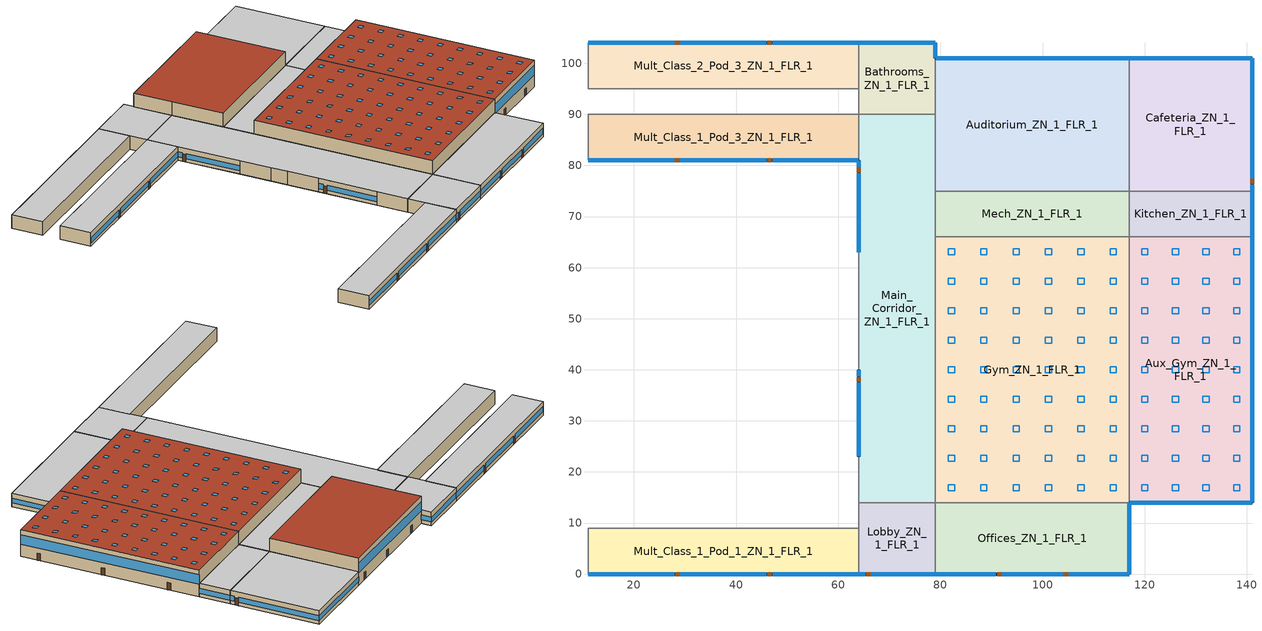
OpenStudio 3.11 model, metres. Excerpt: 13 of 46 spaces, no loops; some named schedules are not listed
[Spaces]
Kitchen_ZN_1_FLR_1
 floor ground (Foundation F 1.26W/m*K Perim 9.0m Area 216.0m2): 141,75 141,66 117,66 117,75 z0
 wall outside: 141,66 141,75 z0:4
 wall to Cafeteria_ZN_1_FLR_1: 141,75 117,75 z0:4
 wall to Aux_Gym_ZN_1_FLR_1: 117,66 141,66 z0:4
 wall to Mech_ZN_1_FLR_1: 117,75 117,66 z0:4
 window: 141,66.05 141,74.95 z1.1:2.52
 ceiling to LIBRARY_MEDIA_CENTER_ZN_1_FLR_2: 141,66 141,75 117,75 117,66 z4
Gym_ZN_1_FLR_1
 floor ground (Foundation F 1.26W/m*K Perim 0.0m Area 1976.0m2): 117,66 117,14 79,14 79,66 z0
 wall to Aux_Gym_ZN_1_FLR_1: 117,14 117,66 z4:8; 117,14 117,66 z0:4
 wall to Main_Corridor_ZN_1_FLR_1: 79,66 79,14 z0:4
 wall to Offices_ZN_1_FLR_1: 79,14 117,14 z0:4
 wall to Offices_ZN_1_FLR_2: 79,14 117,14 z4:8
 wall to Mech_ZN_1_FLR_2: 117,66 79,66 z4:8
 wall to Mech_ZN_1_FLR_1: 117,66 79,66 z0:4
 wall to Main_Corridor_ZN_1_FLR_2: 79,66 79,14 z4:8
 roof outside: 117,14 117,66 79,66 79,14 z8
 skylight: 89.11,56.72 89.11,57.94 87.89,57.94 87.89,56.72 z8; 114.44,39.39 114.44,40.61 113.22,40.61 113.22,39.39 z8; 82.78,56.72 82.78,57.94 81.56,57.94 81.56,56.72 z8; 95.44,33.61 95.44,34.83 94.22,34.83 94.22,33.61 z8; 114.44,45.17 114.44,46.39 113.22,46.39 113.22,45.17 z8; 89.11,33.61 89.11,34.83 87.89,34.83 87.89,33.61 z8; 89.11,50.95 89.11,52.17 87.89,52.17 87.89,50.95 z8; 108.11,33.61 108.11,34.83 106.89,34.83 106.89,33.61 z8; 101.78,62.5 101.78,63.72 100.56,63.72 100.56,62.5 z8; 108.11,56.72 108.11,57.94 106.89,57.94 106.89,56.72 z8; 114.44,22.06 114.44,23.28 113.22,23.28 113.22,22.06 z8; 82.78,62.5 82.78,63.72 81.56,63.72 81.56,62.5 z8; 101.78,39.39 101.78,40.61 100.56,40.61 100.56,39.39 z8; 82.78,50.95 82.78,52.17 81.56,52.17 81.56,50.95 z8; 95.44,27.83 95.44,29.05 94.22,29.05 94.22,27.83 z8; 114.44,16.28 114.44,17.5 113.22,17.5 113.22,16.28 z8; 114.44,27.83 114.44,29.05 113.22,29.05 113.22,27.83 z8; 108.11,22.06 108.11,23.28 106.89,23.28 106.89,22.06 z8; 101.78,22.06 101.78,23.28 100.56,23.28 100.56,22.06 z8; 108.11,39.39 108.11,40.61 106.89,40.61 106.89,39.39 z8; 89.11,62.5 89.11,63.72 87.89,63.72 87.89,62.5 z8; 101.78,33.61 101.78,34.83 100.56,34.83 100.56,33.61 z8; 89.11,16.28 89.11,17.5 87.89,17.5 87.89,16.28 z8; 82.78,45.17 82.78,46.39 81.56,46.39 81.56,45.17 z8; 82.78,33.61 82.78,34.83 81.56,34.83 81.56,33.61 z8; 95.44,50.95 95.44,52.17 94.22,52.17 94.22,50.95 z8; 95.44,22.06 95.44,23.28 94.22,23.28 94.22,22.06 z8; 114.44,33.61 114.44,34.83 113.22,34.83 113.22,33.61 z8; 108.11,16.28 108.11,17.5 106.89,17.5 106.89,16.28 z8; 101.78,45.17 101.78,46.39 100.56,46.39 100.56,45.17 z8; 101.78,56.72 101.78,57.94 100.56,57.94 100.56,56.72 z8; 89.11,27.83 89.11,29.05 87.89,29.05 87.89,27.83 z8; 95.44,56.72 95.44,57.94 94.22,57.94 94.22,56.72 z8; 89.11,22.06 89.11,23.28 87.89,23.28 87.89,22.06 z8; 101.78,16.28 101.78,17.5 100.56,17.5 100.56,16.28 z8; 108.11,27.83 108.11,29.05 106.89,29.05 106.89,27.83 z8; 82.78,16.28 82.78,17.5 81.56,17.5 81.56,16.28 z8; 89.11,45.17 89.11,46.39 87.89,46.39 87.89,45.17 z8; 101.78,50.95 101.78,52.17 100.56,52.17 100.56,50.95 z8; 89.11,39.39 89.11,40.61 87.89,40.61 87.89,39.39 z8; 95.44,16.28 95.44,17.5 94.22,17.5 94.22,16.28 z8; 114.44,50.95 114.44,52.17 113.22,52.17 113.22,50.95 z8; 95.44,39.39 95.44,40.61 94.22,40.61 94.22,39.39 z8; 82.78,39.39 82.78,40.61 81.56,40.61 81.56,39.39 z8; 101.78,27.83 101.78,29.05 100.56,29.05 100.56,27.83 z8; 82.78,22.06 82.78,23.28 81.56,23.28 81.56,22.06 z8; 108.11,50.95 108.11,52.17 106.89,52.17 106.89,50.95 z8; 108.11,62.5 108.11,63.72 106.89,63.72 106.89,62.5 z8; 95.44,62.5 95.44,63.72 94.22,63.72 94.22,62.5 z8; 108.11,45.17 108.11,46.39 106.89,46.39 106.89,45.17 z8; 82.78,27.83 82.78,29.05 81.56,29.05 81.56,27.83 z8; 95.44,45.17 95.44,46.39 94.22,46.39 94.22,45.17 z8; 114.44,56.72 114.44,57.94 113.22,57.94 113.22,56.72 z8; 114.44,62.5 114.44,63.72 113.22,63.72 113.22,62.5 z8
Offices_ZN_1_FLR_1
 floor ground (Foundation F 1.26W/m*K Perim 52.0m Area 532.0m2): 117,14 117,0 79,0 79,14 z0
 wall outside: 79,0 117,0 117,14 z0:4
 wall to Lobby_ZN_1_FLR_1: 79,14 79,0 z0:4
 window: 79.05,0 90.87,0 / 92.09,0 103.91,0 / 105.13,0 116.95,0 z1:2.5; 117,0.05 117,13.95 z1.1:2.51
 door: 91.08,0 91.99,0 / 104.08,0 104.99,0 z0:2.13
 ceiling to Offices_ZN_1_FLR_2: 117,0 117,14 79,14 79,0 z4
Auditorium_ZN_1_FLR_1
 floor ground (Foundation F 1.26W/m*K Perim 38.0m Area 988.0m2): 117,101 117,75 79,75 79,101 z0
 wall outside: 117,101 79,101 z0:8
 wall to LIBRARY_MEDIA_CENTER_ZN_1_FLR_2: 117,75 117,101 z4:8
 wall to Main_Corridor_ZN_1_FLR_1: 79,90 79,75 z0:4
 wall to Cafeteria_ZN_1_FLR_1: 117,75 117,101 z0:4
 wall to Bathrooms_ZN_1_FLR_2: 79,101 79,90 z4:8
 wall to Bathrooms_ZN_1_FLR_1: 79,101 79,90 z0:4
 wall to Main_Corridor_ZN_1_FLR_2: 79,90 79,75 z4:8
 wall to Mech_ZN_1_FLR_2: 79,75 117,75 z4:8
 wall to Mech_ZN_1_FLR_1: 79,75 117,75 z0:4
 window: 116.95,101 79.05,101 z3.7:6.5
 door: 113.7,101 112.78,101 / 100,101 99.09,101 / 85.25,101 84.33,101 z0:2.13
 roof outside: 117,75 117,101 79,101 79,75 z8
Aux_Gym_ZN_1_FLR_1
 floor ground (Foundation F 1.26W/m*K Perim 76.0m Area 1248.0m2): 141,66 141,14 117,14 117,66 z0
 wall outside: 117,14 141,14 141,66 z0:8
 wall to LIBRARY_MEDIA_CENTER_ZN_1_FLR_2: 141,66 117,66 z4:8
 window: 141,14.05 141,65.95 z3.7:6.5; 117.05,14 140.95,14 z3.69:6.51
 door: 122.72,14 123.64,14 / 135.15,14 136.06,14 / 141,18.84 141,19.75 / 141,37.53 141,38.44 / 141,56.72 141,57.64 z0:2.13
 roof outside: 141,14 141,66 117,66 117,14 z8
 skylight: 120.61,50.95 120.61,52.17 119.39,52.17 119.39,50.95 z8; 138.61,22.06 138.61,23.28 137.39,23.28 137.39,22.06 z8; 120.61,27.83 120.61,29.05 119.39,29.05 119.39,27.83 z8; 126.61,56.72 126.61,57.94 125.39,57.94 125.39,56.72 z8; 138.61,56.72 138.61,57.94 137.39,57.94 137.39,56.72 z8; 126.61,27.83 126.61,29.05 125.39,29.05 125.39,27.83 z8; 126.61,16.28 126.61,17.5 125.39,17.5 125.39,16.28 z8; 120.61,39.39 120.61,40.61 119.39,40.61 119.39,39.39 z8; 138.61,45.17 138.61,46.39 137.39,46.39 137.39,45.17 z8; 126.61,45.17 126.61,46.39 125.39,46.39 125.39,45.17 z8; 132.61,16.28 132.61,17.5 131.39,17.5 131.39,16.28 z8; 138.61,27.83 138.61,29.05 137.39,29.05 137.39,27.83 z8; 132.61,33.61 132.61,34.83 131.39,34.83 131.39,33.61 z8; 138.61,16.28 138.61,17.5 137.39,17.5 137.39,16.28 z8; 120.61,62.5 120.61,63.72 119.39,63.72 119.39,62.5 z8; 132.61,39.39 132.61,40.61 131.39,40.61 131.39,39.39 z8; 138.61,50.95 138.61,52.17 137.39,52.17 137.39,50.95 z8; 138.61,62.5 138.61,63.72 137.39,63.72 137.39,62.5 z8; 132.61,45.17 132.61,46.39 131.39,46.39 131.39,45.17 z8; 138.61,33.61 138.61,34.83 137.39,34.83 137.39,33.61 z8; 126.61,39.39 126.61,40.61 125.39,40.61 125.39,39.39 z8; 126.61,62.5 126.61,63.72 125.39,63.72 125.39,62.5 z8; 132.61,62.5 132.61,63.72 131.39,63.72 131.39,62.5 z8; 120.61,56.72 120.61,57.94 119.39,57.94 119.39,56.72 z8; 132.61,50.95 132.61,52.17 131.39,52.17 131.39,50.95 z8; 120.61,45.17 120.61,46.39 119.39,46.39 119.39,45.17 z8; 126.61,33.61 126.61,34.83 125.39,34.83 125.39,33.61 z8; 138.61,39.39 138.61,40.61 137.39,40.61 137.39,39.39 z8; 132.61,56.72 132.61,57.94 131.39,57.94 131.39,56.72 z8; 120.61,33.61 120.61,34.83 119.39,34.83 119.39,33.61 z8; 120.61,16.28 120.61,17.5 119.39,17.5 119.39,16.28 z8; 132.61,22.06 132.61,23.28 131.39,23.28 131.39,22.06 z8; 126.61,22.06 126.61,23.28 125.39,23.28 125.39,22.06 z8; 126.61,50.95 126.61,52.17 125.39,52.17 125.39,50.95 z8; 120.61,22.06 120.61,23.28 119.39,23.28 119.39,22.06 z8; 132.61,27.83 132.61,29.05 131.39,29.05 131.39,27.83 z8
Cafeteria_ZN_1_FLR_1
 floor ground (Foundation F 1.26W/m*K Perim 50.0m Area 624.0m2): 141,101 141,75 117,75 117,101 z0
 wall outside: 141,75 141,101 117,101 z0:4
 window: 141,75.05 141,76.27 / 141,77.49 141,100.95 z1.03:2.51; 140.95,101 117.05,101 z1.1:2.51
 door: 141,76.45 141,77.36 z0:2.13
 ceiling to LIBRARY_MEDIA_CENTER_ZN_1_FLR_2: 141,75 141,101 117,101 117,75 z4
Mult_Class_1_Pod_1_ZN_1_FLR_1
 floor ground (Foundation F 1.26W/m*K Perim 53.0m Area 477.0m2): 64,9 64,0 11,0 11,9 z0
 wall outside: 11,0 64,0 z0:4
 wall to Lobby_ZN_1_FLR_1: 64,0 64,9 z0:4
 wall to Corner_Class_1_Pod_1_ZN_1_FLR_1: 11,9 11,0 z0:4
 wall to Corridor_Pod_1_ZN_1_FLR_1: 64,9 11,9 z0:4
 window: 11.05,0 27.87,0 / 29.09,0 45.91,0 / 47.13,0 63.95,0 z1.03:2.5
 door: 28.05,0 28.96,0 / 46.08,0 46.99,0 z0:2.13
 ceiling to Mult_Class_1_Pod_1_ZN_1_FLR_2: 64,0 64,9 11,9 11,0 z4
Main_Corridor_ZN_1_FLR_1
 floor ground (Foundation F 1.26W/m*K Perim 35.0m Area 1140.0m2): 79,90 79,14 64,14 64,90 z0
 wall outside: 64,81 64,63 / 64,40 64,23 z0:4
 wall to Mult_Class_2_Pod_1_ZN_1_FLR_1: 64,23 64,14 z0:4
 wall to Mult_Class_2_Pod_2_ZN_1_FLR_1: 64,63 64,54 z0:4
 wall to Lobby_ZN_1_FLR_1: 64,14 79,14 z0:4
 wall to Mult_Class_1_Pod_3_ZN_1_FLR_1: 64,90 64,81 z0:4
 wall to Mech_ZN_1_FLR_1: 79,66 79,75 z0:4
 wall to Mult_Class_1_Pod_2_ZN_1_FLR_1: 64,49 64,40 z0:4
 wall to Corridor_Pod_2_ZN_1_FLR_1: 64,54 64,49 z0:4
 wall to Bathrooms_ZN_1_FLR_1: 79,90 64,90 z0:4
 window: 64,80.95 64,79.73 / 64,78.51 64,63.05 z1:2.51; 64,39.95 64,38.73 / 64,37.51 64,23.05 z0.99:2.51
 door: 64,79.62 64,78.7 / 64,38.55 64,37.63 z0:2.13
 ceiling to Main_Corridor_ZN_1_FLR_2: 79,14 79,90 64,90 64,14 z4
Bathrooms_ZN_1_FLR_1
 floor ground (Foundation F 1.26W/m*K Perim 18.0m Area 210.0m2): 79,104 79,90 64,90 64,104 z0
 wall outside: 79,101 79,104 64,104 z0:4
 wall to Corridor_Pod_3_ZN_1_FLR_1: 64,95 64,90 z0:4
 wall to Mult_Class_2_Pod_3_ZN_1_FLR_1: 64,104 64,95 z0:4
 window: 78.95,104 64.05,104 z1.1:2.51; 79,101.05 79,103.95 z1.1:2.55
 ceiling to Bathrooms_ZN_1_FLR_2: 79,90 79,104 64,104 64,90 z4
Mult_Class_1_Pod_3_ZN_1_FLR_1
 floor ground (Foundation F 1.26W/m*K Perim 53.0m Area 477.0m2): 64,90 64,81 11,81 11,90 z0
 wall outside: 11,81 64,81 z0:4
 wall to Corridor_Pod_3_ZN_1_FLR_1: 64,90 11,90 z0:4
 wall to Corner_Class_1_Pod_3_ZN_1_FLR_1: 11,90 11,81 z0:4
 window: 11.05,81 27.87,81 / 29.09,81 45.91,81 / 47.13,81 63.95,81 z1.03:2.5
 door: 28.01,81 28.93,81 / 46.08,81 47,81 z0:2.13
 ceiling to Mult_Class_1_Pod_3_ZN_1_FLR_2: 64,81 64,90 11,90 11,81 z4
Lobby_ZN_1_FLR_1
 floor ground (Foundation F 1.26W/m*K Perim 15.0m Area 210.0m2): 79,14 79,0 64,0 64,14 z0
 wall outside: 64,0 79,0 z0:4
 wall to Corridor_Pod_1_ZN_1_FLR_1: 64,14 64,9 z0:4
 window: 64.05,0 65.27,0 / 66.49,0 78.95,0 z0.97:2.51
 door: 65.43,0 66.35,0 z0:2.13
 ceiling to Lobby_ZN_1_FLR_2: 79,0 79,14 64,14 64,0 z4
Mult_Class_2_Pod_3_ZN_1_FLR_1
 floor ground (Foundation F 1.26W/m*K Perim 53.0m Area 477.0m2): 64,104 64,95 11,95 11,104 z0
 wall outside: 64,104 11,104 z0:4
 wall to Corner_Class_2_Pod_3_ZN_1_FLR_1: 11,104 11,95 z0:4
 wall to Corridor_Pod_3_ZN_1_FLR_1: 11,95 64,95 z0:4
 window: 63.95,104 47.13,104 / 45.91,104 29.09,104 / 27.87,104 11.05,104 z1.03:2.5
 door: 46.96,104 46.05,104 / 28.94,104 28.02,104 z0:2.13
 ceiling to Mult_Class_2_Pod_3_ZN_1_FLR_2: 64,95 64,104 11,104 11,95 z4
Mech_ZN_1_FLR_1
 floor ground (Foundation F 1.26W/m*K Perim 0.0m Area 342.0m2): 117,75 117,66 79,66 79,75 z0
 ceiling to Mech_ZN_1_FLR_2: 117,66 117,75 79,75 79,66 z4
[Site]
Atlanta-Hartsfield Jackson Intl AP_GA_USA: Latitude {deg}=33.63; Longitude {deg}=-84.43; Time Zone {hr}=-5; Elevation {m}=308; Terrain=City
[Building]
-SecondarySchool-ASHRAE 169-2013-3A created: 2026-08-08 22:57:22 -0400: North Axis {deg}=0; Default Construction Set=90.1-2010 - SecSchl - ASHRAE 169-2013-3A; Standards Number of Stories=2; Standards Number of Above Ground Stories=2; Standards Building Type=SecondarySchool
[ClimateZones]
Climate Zone Institution Name 1=ASHRAE; Climate Zone Document Name 1=ANSI/ASHRAE Standard 169; Climate Zone Document Year 1=2006; Climate Zone Value 1=3A
[SizingPeriod:DesignDay] Barometric Pressure {Pa}=97621; Rain Indicator=No; Snow Indicator=No; Day of Month=21; Daylight Saving Time Indicator=No; Humidity Condition Type=Wetbulb; Dry-Bulb Temperature Range Modifier Type=DefaultMultipliers
Name | Maximum Dry-Bulb Temperature {C} | Daily Dry-Bulb Temperature Range {deltaC} | Wind Speed {m/s} | Wind Direction {deg} | Month | Day Type | Wetbulb or DewPoint at Maximum Dry-Bulb {C} | Solar Model Indicator | ASHRAE Clear Sky Optical Depth for Beam Irradiance | ASHRAE Clear Sky Optical Depth for Diffuse Irradiance | Sky Clearness
Atlanta-Hartsfield.Jackson.Intl.AP_GA_USA Ann Clg .4% Condns DB=>MWB | 34.4 | 9.5 | 4 | 300 | 7 | SummerDesignDay | 23.5 | ASHRAETau | 0.556 | 1.779
Atlanta-Hartsfield.Jackson.Intl.AP_GA_USA Ann Clg .4% Condns WB=>MDB | 31.2 | 9.5 | 4 | 300 | 7 | SummerDesignDay | 25.1 | ASHRAETau | 0.556 | 1.779
Atlanta-Hartsfield.Jackson.Intl.AP_GA_USA Ann Htg 99.6% Condns DB | -6.3 | 0 | 5.3 | 320 | 1 | WinterDesignDay | -6.3 | ASHRAEClearSky |  |  | 0
[Site:WaterMainsTemperature]
Calculation Method=Correlation; Annual Average Outdoor Air Temperature {C}=16.6; Maximum Difference In Monthly Average Outdoor Air Temperatures {deltaC}=22.5; Temperature Multiplier=1; Temperature Offset {deltaC}=0
[Site:GroundTemperature:Shallow]
10.8, 7.3, 6.4, 7.2, 11.9, 17.2, 22.2, 25.8, 26.8, 25.1, 21.1, 15.9
[Site:GroundTemperature:Deep]
16, 13.5, 11.9, 11.4, 12.4, 14.5, 17.1, 19.6, 21.4, 21.8, 20.8, 18.7
[Site:GroundTemperature:FCfactorMethod]
January Ground Temperature {C}=16; February Ground Temperature {C}=11.9; March Ground Temperature {C}=7.7; April Ground Temperature {C}=4; May Ground Temperature {C}=7.9; June Ground Temperature {C}=13.8; July Ground Temperature {C}=17.2; August Ground Temperature {C}=20.8; September Ground Temperature {C}=24.8; October Ground Temperature {C}=26.1; November Ground Temperature {C}=26.5; December Ground Temperature {C}=22.5
[Material:NoMass] Thermal Absorptance=0.9; Solar Absorptance=0.7
Name | Roughness | Thermal Resistance {m2-K/W} | Visible Absorptance
CP02 CARPET PAD | VeryRough | 0.21648 | 0.8
Typical Insulation R-6.78 | Smooth | 1.19347 | 0.7
Typical Carpet Pad | Smooth | 0.21648 | 0.8
Typical Insulation R-9.73 | Smooth | 1.71283 | 0.7
Typical Insulation R-19.72 | Smooth | 3.4722 | 0.7
Typical Insulation R-0.58 | Smooth | 0.101875 | 0.7
Typical Insulation R-0.01 | Smooth | 0.001 | 0.7
[Material]
Name | Roughness | Thickness {m} | Conductivity {W/m-K} | Density {kg/m3} | Specific Heat {J/kg-K} | Thermal Absorptance | Solar Absorptance | Visible Absorptance
100mm Normalweight concrete floor | MediumSmooth | 0.1016 | 2.31 | 2322 | 832
G01 13mm gypsum board | Smooth | 0.0127 | 0.16 | 800 | 1090 | 0.9 | 0.7 | 0.5
4 in. Normalweight Concrete Floor | MediumRough | 0.1016 | 2.31 | 2322 | 832 | 0.9 | 0.7 | 0.7
25mm Stucco | Smooth | 0.0254 | 0.72 | 1856 | 840 | 0.9 | 0.7 | 0.7
5/8 in. Gypsum Board | MediumSmooth | 0.0159 | 0.16 | 800 | 1090 | 0.9 | 0.7 | 0.7
Roof Membrane - Highly Reflective | VeryRough | 0.0095 | 0.16 | 1121.29 | 1460 | 0.75 | 0.45 | 0.7
Metal Roof Surface; F08 Metal surface | Smooth | 0.0008 | 45.28 | 7824 | 500 | 0.9 | 0.7 | 0.7
8 in. Normalweight Concrete Floor | MediumRough | 0.2032 | 2.31 | 2322 | 832 | 0.9 | 0.7 | 0.7
8 in. Concrete Block Basement Wall | MediumRough | 0.2032 | 1.326 | 1842 | 912 | 0.9 | 0.7 | 0.7
G05 25mm wood | MediumSmooth | 0.0254 | 0.15 | 608 | 1630 | 0.9 | 0.5 | 0.5
Std Wood 6inch | MediumSmooth | 0.15 | 0.12 | 540 | 1210 | 0.9 | 0.7 | 0.7
[Construction:FfactorGroundFloor] F-Factor {W/m-K}=1.26344
Name | Area {m2} | PerimeterExposed {m}
Foundation F 1.26W/m*K Perim 18.0m Area 210.0m2 | 210 | 18
Foundation F 1.26W/m*K Perim 76.0m Area 1248.0m2 | 1248 | 76
Foundation F 1.26W/m*K Perim 38.0m Area 988.0m2 | 988 | 38
Foundation F 1.26W/m*K Perim 53.0m Area 477.0m2 | 477 | 53
Foundation F 1.26W/m*K Perim 15.0m Area 210.0m2 | 210 | 15
Foundation F 1.26W/m*K Perim 35.0m Area 1140.0m2 | 1140 | 35
Foundation F 1.26W/m*K Perim 0.0m Area 342.0m2 | 342 | 0
Foundation F 1.26W/m*K Perim 52.0m Area 532.0m2 | 532 | 52
Foundation F 1.26W/m*K Perim 9.0m Area 216.0m2 | 216 | 9
Foundation F 1.26W/m*K Perim 0.0m Area 1976.0m2 | 1976 | 0
Foundation F 1.26W/m*K Perim 50.0m Area 624.0m2 | 624 | 50
[DefaultConstructionSet]
90.1-2010 - SecSchl - ASHRAE 169-2013-3A: Default Exterior Surface Constructions=Default Surface Constructions 1; Default Interior Surface Constructions=Default Surface Constructions 2; Default Ground Contact Surface Constructions=Default Surface Constructions 3; Default Exterior SubSurface Constructions=Default Sub Surface Constructions 1; Default Interior SubSurface Constructions=Default Sub Surface Constructions 2; Interior Partition Construction=Typical Interior Partition
[DefaultSurfaceConstructions]
Name | Floor Construction | Wall Construction | Roof Ceiling Construction
Default Surface Constructions 1 | Typical Insulated Exterior Mass Floor R-9.35 | Typical Insulated Steel Framed Exterior Wall R-11.9 | Typical IEAD Roof - Highly Reflective R-20.83
Default Surface Constructions 2 | Typical Interior Floor | Typical Interior Wall | Typical Interior Ceiling
Default Surface Constructions 3 | Smallhotel 2010 Slab Floor | Typical Insulated Basement Mass Wall
[Construction]
Typical Insulated Exterior Mass Floor R-9.35: Typical Insulation R-6.78, 4 in. Normalweight Concrete Floor, Typical Carpet Pad
Typical Insulated Steel Framed Exterior Wall R-11.9: 25mm Stucco, 5/8 in. Gypsum Board, Typical Insulation R-9.73, 5/8 in. Gypsum Board
Typical IEAD Roof - Highly Reflective R-20.83: Roof Membrane - Highly Reflective, Typical Insulation R-19.72, Metal Roof Surface
Typical Interior Floor: 100mm Normalweight concrete floor, CP02 CARPET PAD
Typical Interior Wall: G01 13mm gypsum board, G01 13mm gypsum board
Typical Interior Ceiling: CP02 CARPET PAD, 100mm Normalweight concrete floor
Smallhotel 2010 Slab Floor: 8 in. Normalweight Concrete Floor, CP02 CARPET PAD
Typical Insulated Basement Mass Wall: 8 in. Concrete Block Basement Wall
U 0.65 SHGC 0.25 Simple Glazing: U 0.65 SHGC 0.25 Simple Glazing
Typical Insulated Metal Door R-1.43: F08 Metal surface, Typical Insulation R-0.58
U 0.9 SHGC 0.25 Simple Glazing: U 0.9 SHGC 0.25 Simple Glazing
Typical Overhead Door R-0.86: Typical Insulation R-0.01
U 1.17 SHGC 0.39 Simple Glazing: U 1.17 SHGC 0.39 Simple Glazing
Typical Interior Window: Clear 3mm
Typical Interior Door; Typical Interior Partition: G05 25mm wood
InteriorFurnishings: Std Wood 6inch
[DefaultSubSurfaceConstructions]
Name | Fixed Window Construction | Operable Window Construction | Door Construction | Glass Door Construction | Overhead Door Construction | Skylight Construction | Tubular Daylight Dome Construction | Tubular Daylight Diffuser Construction
Default Sub Surface Constructions 1 | U 0.65 SHGC 0.25 Simple Glazing | U 0.65 SHGC 0.25 Simple Glazing | Typical Insulated Metal Door R-1.43 | U 0.9 SHGC 0.25 Simple Glazing | Typical Overhead Door R-0.86 | U 1.17 SHGC 0.39 Simple Glazing | Typical Interior Window | Typical Interior Window
Default Sub Surface Constructions 2 | Typical Interior Window | Typical Interior Window | Typical Interior Door
[WindowMaterial:SimpleGlazingSystem] Visible Transmittance=0.81
Name | U-Factor {W/m2-K} | Solar Heat Gain Coefficient
U 0.65 SHGC 0.25 Simple Glazing | 3.69087 | 0.25
U 0.9 SHGC 0.25 Simple Glazing | 5.11044 | 0.25
U 1.17 SHGC 0.39 Simple Glazing | 6.64357 | 0.39
[WindowMaterial:Glazing]
Clear 3mm: Optical Data Type=SpectralAverage; Thickness {m}=0.003; Solar Transmittance at Normal Incidence=0.837; Front Side Solar Reflectance at Normal Incidence=0.075; Back Side Solar Reflectance at Normal Incidence=0.075; Visible Transmittance at Normal Incidence=0.898; Front Side Visible Reflectance at Normal Incidence=0.081; Back Side Visible Reflectance at Normal Incidence=0.081; Infrared Transmittance at Normal Incidence=0; Front Side Infrared Hemispherical Emissivity=0.84; Back Side Infrared Hemispherical Emissivity=0.84; Conductivity {W/m-K}=0.9; Dirt Correction Factor for Solar and Visible Transmittance=1; Solar Diffusing=No
[Space] Building Story=Building Story 1; Part of Total Floor Area=Yes
Name | Space Type | Thermal Zone
Kitchen_ZN_1_FLR_1 | SecondarySchool Kitchen | Kitchen_ZN_1_FLR_1 ZN
Gym_ZN_1_FLR_1 | SecondarySchool Gym | Gym_ZN_1_FLR_1 ZN
Offices_ZN_1_FLR_1 | SecondarySchool Office | Offices_ZN_1_FLR_1 ZN
Auditorium_ZN_1_FLR_1 | SecondarySchool Auditorium | Auditorium_ZN_1_FLR_1 ZN
Aux_Gym_ZN_1_FLR_1 | SecondarySchool Gym | Aux_Gym_ZN_1_FLR_1 ZN
Cafeteria_ZN_1_FLR_1 | SecondarySchool Cafeteria | Cafeteria_ZN_1_FLR_1 ZN
Mult_Class_1_Pod_3_ZN_1_FLR_1 | SecondarySchool Classroom | Mult_Class_1_Pod_3_ZN_1_FLR_1 ZN
Mult_Class_1_Pod_1_ZN_1_FLR_1 | SecondarySchool Classroom | Mult_Class_1_Pod_1_ZN_1_FLR_1 ZN
Mech_ZN_1_FLR_1 | SecondarySchool Mechanical | Mech_ZN_1_FLR_1 ZN
Main_Corridor_ZN_1_FLR_1 | SecondarySchool Corridor | Main_Corridor_ZN_1_FLR_1 ZN
Bathrooms_ZN_1_FLR_1 | SecondarySchool Restroom | Bathrooms_ZN_1_FLR_1 ZN
Lobby_ZN_1_FLR_1 | SecondarySchool Lobby | Lobby_ZN_1_FLR_1 ZN
Mult_Class_2_Pod_3_ZN_1_FLR_1 | SecondarySchool Classroom | Mult_Class_2_Pod_3_ZN_1_FLR_1 ZN
[BuildingStory]
Building Story 1: Nominal Z Coordinate {m}=0
[SpaceType] Standards Building Type=SecondarySchool
Name | Default Schedule Set | Design Specification Outdoor Air Object | Standards Space Type
SecondarySchool Office | SecondarySchool Office Schedule Set | SecondarySchool Office Ventilation | Office
SecondarySchool Lobby | SecondarySchool Lobby Schedule Set | SecondarySchool Lobby Ventilation | Lobby
SecondarySchool Gym | SecondarySchool Gym Schedule Set | SecondarySchool Gym Ventilation | Gym
SecondarySchool Mechanical | SecondarySchool Mechanical Schedule Set | SecondarySchool Mechanical Ventilation | Mechanical
SecondarySchool Cafeteria | SecondarySchool Cafeteria Schedule Set | SecondarySchool Cafeteria Ventilation | Cafeteria
SecondarySchool Kitchen | SecondarySchool Kitchen Schedule Set | SecondarySchool Kitchen Ventilation | Kitchen
SecondarySchool Restroom | SecondarySchool Restroom Schedule Set | SecondarySchool Restroom Ventilation | Restroom
SecondarySchool Auditorium | SecondarySchool Auditorium Schedule Set | SecondarySchool Auditorium Ventilation | Auditorium
SecondarySchool Corridor | SecondarySchool Corridor Schedule Set | SecondarySchool Corridor Ventilation | Corridor
SecondarySchool Classroom | SecondarySchool Classroom Schedule Set | SecondarySchool Classroom Ventilation | Classroom
[People:Definition] Number of People Calculation Method=People/Area; Fraction Radiant=0.3; Thermal Comfort Model Type 1=AdaptiveASH55
Name | People per Space Floor Area {person/m2}
SecondarySchool Auditorium People Definition | 1.61459
SecondarySchool Cafeteria People Definition | 1.07639
SecondarySchool Classroom People Definition | 0.376737
SecondarySchool Gym People Definition | 0.322917
SecondarySchool Kitchen People Definition | 0.163934
SecondarySchool Office People Definition | 0.0538196
[People] Work Efficiency Schedule=Work Efficiency Schedule; Clothing Insulation Calculation Method=ClothingInsulationSchedule; Clothing Insulation Schedule=Clothing Schedule; Air Velocity Schedule=Air Velocity Schedule; Multiplier=1
Name | People Definition | Space or SpaceType
SecondarySchool Auditorium People | SecondarySchool Auditorium People Definition | SecondarySchool Auditorium
SecondarySchool Cafeteria People | SecondarySchool Cafeteria People Definition | SecondarySchool Cafeteria
SecondarySchool Classroom People | SecondarySchool Classroom People Definition | SecondarySchool Classroom
SecondarySchool Gym People | SecondarySchool Gym People Definition | SecondarySchool Gym
SecondarySchool Kitchen People | SecondarySchool Kitchen People Definition | SecondarySchool Kitchen
SecondarySchool Office People | SecondarySchool Office People Definition | SecondarySchool Office
[Lights:Definition] Design Level Calculation Method=Watts/Area; Fraction Radiant=0.37; Fraction Visible=0.2; Return Air Fraction=0
Name | Watts per Space Floor Area {W/m2}
SecondarySchool Auditorium Lights Definition | 8.50349
SecondarySchool Cafeteria Lights Definition | 6.99654
SecondarySchool Classroom Lights Definition | 13.3472
SecondarySchool Corridor Lights Definition | 7.10418
SecondarySchool Gym Lights Definition | 7.75002
SecondarySchool Kitchen Lights Definition | 10.6563
SecondarySchool Lobby Lights Definition | 9.68752
SecondarySchool Mechanical Lights Definition | 10.2257
SecondarySchool Office Lights Definition | 11.9479
SecondarySchool Restroom Lights Definition | 10.5486
[Lights] Fraction Replaceable=1
Name | Lights Definition | Space or SpaceType
SecondarySchool Auditorium Lights | SecondarySchool Auditorium Lights Definition | SecondarySchool Auditorium
SecondarySchool Cafeteria Lights | SecondarySchool Cafeteria Lights Definition | SecondarySchool Cafeteria
SecondarySchool Classroom Lights | SecondarySchool Classroom Lights Definition | SecondarySchool Classroom
SecondarySchool Corridor Lights | SecondarySchool Corridor Lights Definition | SecondarySchool Corridor
SecondarySchool Gym Lights | SecondarySchool Gym Lights Definition | SecondarySchool Gym
SecondarySchool Kitchen Lights | SecondarySchool Kitchen Lights Definition | SecondarySchool Kitchen
SecondarySchool Lobby Lights | SecondarySchool Lobby Lights Definition | SecondarySchool Lobby
SecondarySchool Mechanical Lights | SecondarySchool Mechanical Lights Definition | SecondarySchool Mechanical
SecondarySchool Office Lights | SecondarySchool Office Lights Definition | SecondarySchool Office
SecondarySchool Restroom Lights | SecondarySchool Restroom Lights Definition | SecondarySchool Restroom
[ElectricEquipment:Definition]
Name | Design Level Calculation Method | Watts per Space Floor Area {W/m2} | Fraction Latent | Fraction Radiant | Fraction Lost | Design Level {W}
SecondarySchool Auditorium Elec Equip Definition; SecondarySchool Gym Elec Equip Definition | Watts/Area | 4.9514 | 0 | 0.5 | 0
SecondarySchool Cafeteria Elec Equip Definition | Watts/Area | 76.962 | 0 | 0.5 | 0
SecondarySchool Classroom Elec Equip Definition | Watts/Area | 9.99967 | 0 | 0.5 | 0
SecondarySchool Corridor Elec Equip Definition; SecondarySchool Lobby Elec Equip Definition; SecondarySchool Mechanical Elec Equip Definition; SecondarySchool Restroom Elec Equip Definition | Watts/Area | 3.98265 | 0 | 0.5 | 0
SecondarySchool Kitchen Elec Equip Definition | Watts/Area | 222.275 | 0.25 | 0.3 | 0.2
SecondarySchool Office Elec Equip Definition | Watts/Area | 10.7639 | 0 | 0.5 | 0
Kitchen Electric Equipment Definition1 | EquipmentLevel |  | 0 | 0.25 | 0 | 1032
Kitchen Electric Equipment Definition2 | EquipmentLevel |  | 0 | 0.25 | 0 | 852
Elevator Lift Motor | EquipmentLevel |  |  | 0.5 |  | 16055
Elevator Fan | EquipmentLevel |  |  | 0.5 |  | 74.7252
Elevator Lights | EquipmentLevel |  |  | 0.5 |  | 32.3486
[ElectricEquipment]
Name | Electric Equipment Definition | Space or SpaceType | Schedule | Multiplier
SecondarySchool Auditorium Elec Equip | SecondarySchool Auditorium Elec Equip Definition | SecondarySchool Auditorium
SecondarySchool Cafeteria Elec Equip | SecondarySchool Cafeteria Elec Equip Definition | SecondarySchool Cafeteria
SecondarySchool Classroom Elec Equip | SecondarySchool Classroom Elec Equip Definition | SecondarySchool Classroom
SecondarySchool Corridor Elec Equip | SecondarySchool Corridor Elec Equip Definition | SecondarySchool Corridor
SecondarySchool Gym Elec Equip | SecondarySchool Gym Elec Equip Definition | SecondarySchool Gym
SecondarySchool Kitchen Elec Equip | SecondarySchool Kitchen Elec Equip Definition | SecondarySchool Kitchen
SecondarySchool Lobby Elec Equip | SecondarySchool Lobby Elec Equip Definition | SecondarySchool Lobby
SecondarySchool Mechanical Elec Equip | SecondarySchool Mechanical Elec Equip Definition | SecondarySchool Mechanical
SecondarySchool Office Elec Equip | SecondarySchool Office Elec Equip Definition | SecondarySchool Office
SecondarySchool Restroom Elec Equip | SecondarySchool Restroom Elec Equip Definition | SecondarySchool Restroom
Kitchen_Reach-in-Freezer | Kitchen Electric Equipment Definition1 | SecondarySchool Kitchen | SchoolSecondary ALWAYS_ON
Kitchen_Reach-in-Refrigerator | Kitchen Electric Equipment Definition2 | SecondarySchool Kitchen | SchoolSecondary ALWAYS_ON
2 Elevator Lift Motors | Elevator Lift Motor | Mech_ZN_1_FLR_1 | SchoolSecondary BLDG_ELEVATORS | 2
2 Elevator Fans | Elevator Fan | Mech_ZN_1_FLR_1 | SchoolSecondary ELEV_LIGHT_FAN_SCH_24_7 | 2
2 Elevator Lights | Elevator Lights | Mech_ZN_1_FLR_1 | SchoolSecondary ELEV_LIGHT_FAN_SCH_24_7 | 2
[DesignSpecification:OutdoorAir] Outdoor Air Method=Sum
Name | Outdoor Air Flow per Person {m3/s-person} | Outdoor Air Flow per Floor Area {m3/s-m2}
SecondarySchool Auditorium Ventilation; SecondarySchool Office Ventilation | 0.00235974 | 0.0003048
SecondarySchool Cafeteria Ventilation; SecondarySchool Kitchen Ventilation | 0.00353961 | 0.0009144
SecondarySchool Classroom Ventilation | 0.00471947 | 0.0006096
SecondarySchool Corridor Ventilation; SecondarySchool Lobby Ventilation; SecondarySchool Restroom Ventilation |  | 0.0003048
SecondarySchool Gym Ventilation |  | 0.001524
SecondarySchool Mechanical Ventilation |  | 0.0006096
[DefaultScheduleSet] People Activity Level Schedule=SchoolSecondary ACTIVITY_SCH
Name | Number of People Schedule | Lighting Schedule | Electric Equipment Schedule | Gas Equipment Schedule
SecondarySchool Auditorium Schedule Set | SchoolSecondary BLDG_OCC_SCH_Auditorium | SchoolSecondary BLDG_LIGHT_SCH_2010 | SchoolSecondary BLDG_EQUIP_SCH
SecondarySchool Cafeteria Schedule Set | SchoolSecondary BLDG_OCC_SCH_Cafeteria | SchoolSecondary BLDG_LIGHT_SCH_2010 | SchoolSecondary KITCHEN_ELEC_EQUIP_SCH
SecondarySchool Classroom Schedule Set | SchoolSecondary BLDG_OCC_SCH | SchoolSecondary BLDG_LIGHT_CLASSROOM_SCH_2010 | SchoolSecondary BLDG_EQUIP_SCH
SecondarySchool Corridor Schedule Set | SchoolSecondary BLDG_OCC_SCH | SchoolSecondary BLDG_LIGHT_CORRIDOR_SCH_2010 | SchoolSecondary BLDG_EQUIP_SCH
SecondarySchool Gym Schedule Set | SchoolSecondary BLDG_OCC_SCH_Gym | SchoolSecondary BLDG_LIGHT_GYM_SCH_2010 | SchoolSecondary BLDG_EQUIP_SCH
SecondarySchool Kitchen Schedule Set | SchoolSecondary BLDG_OCC_SCH | SchoolSecondary BLDG_LIGHT_SCH_2010 | SchoolSecondary KITCHEN_ELEC_EQUIP_SCH | SchoolSecondary KITCHEN_GAS_EQUIP_SCH
SecondarySchool Lobby Schedule Set | SchoolSecondary BLDG_OCC_SCH | SchoolSecondary BLDG_LIGHT_LOBBYFLR1_SCH_2010 | SchoolSecondary BLDG_EQUIP_SCH
SecondarySchool Mechanical Schedule Set | SchoolSecondary BLDG_OCC_SCH | SchoolSecondary BLDG_LIGHT_MECHANICAL_SCH_2010 | SchoolSecondary BLDG_EQUIP_SCH
SecondarySchool Office Schedule Set | SchoolSecondary BLDG_OCC_SCH_Offices | SchoolSecondary BLDG_LIGHT_OFFICE_SCH_2010 | SchoolSecondary BLDG_EQUIP_SCH
SecondarySchool Restroom Schedule Set | SchoolSecondary BLDG_OCC_SCH | SchoolSecondary BLDG_LIGHT_BATH_SCH_2010 | SchoolSecondary BLDG_EQUIP_SCH
[ThermostatSetpoint:DualSetpoint]
Name | Heating Setpoint Temperature Schedule | Cooling Setpoint Temperature Schedule
SecondarySchool Auditorium Thermostat 1; SecondarySchool Gym Thermostat 1; SecondarySchool Cafeteria Thermostat 1; SecondarySchool Gym Thermostat 2; SecondarySchool Kitchen Thermostat 1 | SchoolSecondary HTGSETP_SCH_PSZ_AC | SchoolSecondary CLGSETP_SCH_NO_SETBACK
SecondarySchool Restroom Thermostat 1; SecondarySchool Mechanical Thermostat 1 | SchoolSecondary HTGSETP_SCH_Setback | SchoolSecondary CLGSETP_SCH_Setback
SecondarySchool Lobby Thermostat 1; SecondarySchool Corridor Thermostat 7; SecondarySchool Classroom Thermostat 13; SecondarySchool Classroom Thermostat 17; SecondarySchool Classroom Thermostat 22; SecondarySchool Office Thermostat 1 | SchoolSecondary HTGSETP_SCH_YES_OPTIMUM | SchoolSecondary CLGSETP_SCH_NO_SETBACK
[GasEquipment:Definition]
SecondarySchool Kitchen Gas Equip Definition: Design Level Calculation Method=Watts/Area; Watts per Space Floor Area {W/m2}=1678.56; Fraction Latent=0.1; Fraction Radiant=0.2; Fraction Lost=0.7
[GasEquipment]
SecondarySchool Kitchen Gas Equip: Gas Equipment Definition=SecondarySchool Kitchen Gas Equip Definition; Space or SpaceType=SecondarySchool Kitchen
[SpaceInfiltration:DesignFlowRate] Design Flow Rate Calculation Method=Flow/ExteriorArea; Flow per Exterior Surface Area {m3/s-m2}=0.000570329; Velocity Term Coefficient=0; Density Basis=Outdoor
Name | Space or SpaceType | Schedule | Constant Term Coefficient | Temperature Term Coefficient | Velocity Squared Term Coefficient
Bathrooms_ZN_1_FLR_1 HVAC On Infiltration | Bathrooms_ZN_1_FLR_1 | Infiltration HVAC On Schedule | 0.0647 | 0.0078 | 0.1055
Bathrooms_ZN_1_FLR_1 HVAC Off Infiltration | Bathrooms_ZN_1_FLR_1 | Infiltration HVAC Off Schedule | 0 | 0.0168 | 0.1314
Aux_Gym_ZN_1_FLR_1 HVAC On Infiltration | Aux_Gym_ZN_1_FLR_1 | Infiltration HVAC On Schedule | 0.0647 | 0.0078 | 0.1055
Aux_Gym_ZN_1_FLR_1 HVAC Off Infiltration | Aux_Gym_ZN_1_FLR_1 | Infiltration HVAC Off Schedule | 0 | 0.0168 | 0.1314
Auditorium_ZN_1_FLR_1 HVAC On Infiltration | Auditorium_ZN_1_FLR_1 | Infiltration HVAC On Schedule | 0.0647 | 0.0078 | 0.1055
Auditorium_ZN_1_FLR_1 HVAC Off Infiltration | Auditorium_ZN_1_FLR_1 | Infiltration HVAC Off Schedule | 0 | 0.0168 | 0.1314
Lobby_ZN_1_FLR_1 HVAC On Infiltration | Lobby_ZN_1_FLR_1 | Infiltration HVAC On Schedule | 0.0647 | 0.0078 | 0.1055
Lobby_ZN_1_FLR_1 HVAC Off Infiltration | Lobby_ZN_1_FLR_1 | Infiltration HVAC Off Schedule | 0 | 0.0168 | 0.1314
Main_Corridor_ZN_1_FLR_1 HVAC On Infiltration | Main_Corridor_ZN_1_FLR_1 | Infiltration HVAC On Schedule | 0.0647 | 0.0078 | 0.1055
Main_Corridor_ZN_1_FLR_1 HVAC Off Infiltration | Main_Corridor_ZN_1_FLR_1 | Infiltration HVAC Off Schedule | 0 | 0.0168 | 0.1314
Offices_ZN_1_FLR_1 HVAC On Infiltration | Offices_ZN_1_FLR_1 | Infiltration HVAC On Schedule | 0.0647 | 0.0078 | 0.1055
Offices_ZN_1_FLR_1 HVAC Off Infiltration | Offices_ZN_1_FLR_1 | Infiltration HVAC Off Schedule | 0 | 0.0168 | 0.1314
Kitchen_ZN_1_FLR_1 HVAC On Infiltration | Kitchen_ZN_1_FLR_1 | Infiltration HVAC On Schedule | 0.0647 | 0.0078 | 0.1055
Kitchen_ZN_1_FLR_1 HVAC Off Infiltration | Kitchen_ZN_1_FLR_1 | Infiltration HVAC Off Schedule | 0 | 0.0168 | 0.1314
Gym_ZN_1_FLR_1 HVAC On Infiltration | Gym_ZN_1_FLR_1 | Infiltration HVAC On Schedule | 0.0647 | 0.0078 | 0.1055
Gym_ZN_1_FLR_1 HVAC Off Infiltration | Gym_ZN_1_FLR_1 | Infiltration HVAC Off Schedule | 0 | 0.0168 | 0.1314
Mult_Class_1_Pod_1_ZN_1_FLR_1 HVAC On Infiltration | Mult_Class_1_Pod_1_ZN_1_FLR_1 | Infiltration HVAC On Schedule | 0.0647 | 0.0078 | 0.1055
Mult_Class_1_Pod_1_ZN_1_FLR_1 HVAC Off Infiltration | Mult_Class_1_Pod_1_ZN_1_FLR_1 | Infiltration HVAC Off Schedule | 0 | 0.0168 | 0.1314
Mult_Class_2_Pod_3_ZN_1_FLR_1 HVAC On Infiltration | Mult_Class_2_Pod_3_ZN_1_FLR_1 | Infiltration HVAC On Schedule | 0.0647 | 0.0078 | 0.1055
Mult_Class_2_Pod_3_ZN_1_FLR_1 HVAC Off Infiltration | Mult_Class_2_Pod_3_ZN_1_FLR_1 | Infiltration HVAC Off Schedule | 0 | 0.0168 | 0.1314
Mult_Class_1_Pod_3_ZN_1_FLR_1 HVAC On Infiltration | Mult_Class_1_Pod_3_ZN_1_FLR_1 | Infiltration HVAC On Schedule | 0.0647 | 0.0078 | 0.1055
Mult_Class_1_Pod_3_ZN_1_FLR_1 HVAC Off Infiltration | Mult_Class_1_Pod_3_ZN_1_FLR_1 | Infiltration HVAC Off Schedule | 0 | 0.0168 | 0.1314
Cafeteria_ZN_1_FLR_1 HVAC On Infiltration | Cafeteria_ZN_1_FLR_1 | Infiltration HVAC On Schedule | 0.0647 | 0.0078 | 0.1055
Cafeteria_ZN_1_FLR_1 HVAC Off Infiltration | Cafeteria_ZN_1_FLR_1 | Infiltration HVAC Off Schedule | 0 | 0.0168 | 0.1314
[ThermalZone] Use Ideal Air Loads=No
Name | Primary Daylighting Control | Fraction of Zone Controlled by Primary Daylighting Control | Thermostat | Secondary Daylighting Control | Fraction of Zone Controlled by Secondary Daylighting Control
Auditorium_ZN_1_FLR_1 ZN | Auditorium_ZN_1_FLR_1 Daylt Sensor 1 | 0.25 | SecondarySchool Auditorium Thermostat 1
Aux_Gym_ZN_1_FLR_1 ZN | Aux_Gym_ZN_1_FLR_1 Daylt Sensor 1 | 0.999 | SecondarySchool Gym Thermostat 1
Bathrooms_ZN_1_FLR_1 ZN | Bathrooms_ZN_1_FLR_1 Daylt Sensor 1 | 0.096 | SecondarySchool Restroom Thermostat 1 | Bathrooms_ZN_1_FLR_1 Daylt Sensor 2 | 0.096
Cafeteria_ZN_1_FLR_1 ZN | Cafeteria_ZN_1_FLR_1 Daylt Sensor 1 | 0.095 | SecondarySchool Cafeteria Thermostat 1 | Cafeteria_ZN_1_FLR_1 Daylt Sensor 2 | 0.095
Gym_ZN_1_FLR_1 ZN | Gym_ZN_1_FLR_1 Daylt Sensor 1 | 0.999 | SecondarySchool Gym Thermostat 2
Kitchen_ZN_1_FLR_1 ZN |  |  | SecondarySchool Kitchen Thermostat 1
Lobby_ZN_1_FLR_1 ZN | Lobby_ZN_1_FLR_1 Daylt Sensor 1 | 0.09 | SecondarySchool Lobby Thermostat 1 | Lobby_ZN_1_FLR_1 Daylt Sensor 2 | 0.09
Main_Corridor_ZN_1_FLR_1 ZN | Main_Corridor_ZN_1_FLR_1 Daylt Sensor 1 | 0.041 | SecondarySchool Corridor Thermostat 7 | Main_Corridor_ZN_1_FLR_1 Daylt Sensor 2 | 0.041
Mech_ZN_1_FLR_1 ZN |  |  | SecondarySchool Mechanical Thermostat 1
Mult_Class_1_Pod_1_ZN_1_FLR_1 ZN | Mult_Class_1_Pod_1_ZN_1_FLR_1 Daylt Sensor 1 | 0.139 | SecondarySchool Classroom Thermostat 13 | Mult_Class_1_Pod_1_ZN_1_FLR_1 Daylt Sensor 2 | 0.139
Mult_Class_1_Pod_3_ZN_1_FLR_1 ZN | Mult_Class_1_Pod_3_ZN_1_FLR_1 Daylt Sensor 1 | 0.139 | SecondarySchool Classroom Thermostat 17 | Mult_Class_1_Pod_3_ZN_1_FLR_1 Daylt Sensor 2 | 0.139
Mult_Class_2_Pod_3_ZN_1_FLR_1 ZN | Mult_Class_2_Pod_3_ZN_1_FLR_1 Daylt Sensor 1 | 0.139 | SecondarySchool Classroom Thermostat 22 | Mult_Class_2_Pod_3_ZN_1_FLR_1 Daylt Sensor 2 | 0.139
Offices_ZN_1_FLR_1 ZN | Offices_ZN_1_FLR_1 Daylt Sensor 1 | 0.117 | SecondarySchool Office Thermostat 1 | Offices_ZN_1_FLR_1 Daylt Sensor 2 | 0.117
[InternalMass:Definition]
Internal Mass Definition 1: Construction=InteriorFurnishings; Design Level Calculation Method=SurfaceArea/Area; Surface Area per Space Floor Area=2
[InternalMass] Internal Mass Definition=Internal Mass Definition 1; Multiplier=1
Name | Space or SpaceType
Bathrooms_ZN_1_FLR_1 Mass | Bathrooms_ZN_1_FLR_1
Aux_Gym_ZN_1_FLR_1 Mass | Aux_Gym_ZN_1_FLR_1
Auditorium_ZN_1_FLR_1 Mass | Auditorium_ZN_1_FLR_1
Lobby_ZN_1_FLR_1 Mass | Lobby_ZN_1_FLR_1
Main_Corridor_ZN_1_FLR_1 Mass | Main_Corridor_ZN_1_FLR_1
Mech_ZN_1_FLR_1 Mass | Mech_ZN_1_FLR_1
Offices_ZN_1_FLR_1 Mass | Offices_ZN_1_FLR_1
Kitchen_ZN_1_FLR_1 Mass | Kitchen_ZN_1_FLR_1
Gym_ZN_1_FLR_1 Mass | Gym_ZN_1_FLR_1
Mult_Class_1_Pod_1_ZN_1_FLR_1 Mass | Mult_Class_1_Pod_1_ZN_1_FLR_1
Mult_Class_2_Pod_3_ZN_1_FLR_1 Mass | Mult_Class_2_Pod_3_ZN_1_FLR_1
Mult_Class_1_Pod_3_ZN_1_FLR_1 Mass | Mult_Class_1_Pod_3_ZN_1_FLR_1
Cafeteria_ZN_1_FLR_1 Mass | Cafeteria_ZN_1_FLR_1
[Exterior:Lights:Definition]
Name | Design Level {W}
Occ Sensing Exterior Lights Def | 8552
NonDimming Exterior Lights Def | 441.8
[Exterior:Lights] Control Option=AstronomicalClock
Name | Exterior Lights Definition | Schedule
Occ Sensing Exterior Lights Def | Occ Sensing Exterior Lights Def | SchoolSecondary Exterior_lighting_schedule_b
NonDimming Exterior Lights Def | NonDimming Exterior Lights Def | SchoolSecondary Exterior_lighting_schedule_a
[Daylighting:Control] Position Z-Coordinate {m}=0.762; Lighting Control Type=Stepped; Minimum Input Power Fraction for Continuous Dimming Control=0.3; Minimum Light Output Fraction for Continuous Dimming Control=0.2; Number of Stepped Control Steps=3; Probability Lighting will be Reset When Needed in Manual Stepped Control=1; Maximum Allowable Discomfort Glare Index=22
Name | Space | Position X-Coordinate {m} | Position Y-Coordinate {m} | Illuminance Setpoint {lux}
Auditorium_ZN_1_FLR_1 Daylt Sensor 1 | Auditorium_ZN_1_FLR_1 | 19 | 21.7076 | 108
Aux_Gym_ZN_1_FLR_1 Daylt Sensor 1 | Aux_Gym_ZN_1_FLR_1 | 3 | 2.8889 | 538
Bathrooms_ZN_1_FLR_1 Daylt Sensor 1 | Bathrooms_ZN_1_FLR_1 | 13.3181 | 12.5 | 375
Bathrooms_ZN_1_FLR_1 Daylt Sensor 2 | Bathrooms_ZN_1_FLR_1 | 7.5 | 10.6625 | 375
Cafeteria_ZN_1_FLR_1 Daylt Sensor 1 | Cafeteria_ZN_1_FLR_1 | 22.3464 | 0.6596 | 215
Cafeteria_ZN_1_FLR_1 Daylt Sensor 2 | Cafeteria_ZN_1_FLR_1 | 20.6678 | 14.2192 | 215
Gym_ZN_1_FLR_1 Daylt Sensor 1 | Gym_ZN_1_FLR_1 | 3.1665 | 2.8889 | 538
Lobby_ZN_1_FLR_1 Daylt Sensor 1 | Lobby_ZN_1_FLR_1 | 0.6596 | 1.65619 | 269
Lobby_ZN_1_FLR_1 Daylt Sensor 2 | Lobby_ZN_1_FLR_1 | 8.7192 | 3.33748 | 269
Main_Corridor_ZN_1_FLR_1 Daylt Sensor 1 | Main_Corridor_ZN_1_FLR_1 | 1.65547 | 25.3404 | 375
Main_Corridor_ZN_1_FLR_1 Daylt Sensor 2 | Main_Corridor_ZN_1_FLR_1 | 3.33603 | 16.2808 | 375
Mult_Class_1_Pod_1_ZN_1_FLR_1 Daylt Sensor 1 | Mult_Class_1_Pod_1_ZN_1_FLR_1 | 8.460321 | 1.65176 | 377
Mult_Class_1_Pod_1_ZN_1_FLR_1 Daylt Sensor 2 | Mult_Class_1_Pod_1_ZN_1_FLR_1 | 26.5002 | 3.32854 | 377
Mult_Class_1_Pod_3_ZN_1_FLR_1 Daylt Sensor 1 | Mult_Class_1_Pod_3_ZN_1_FLR_1 | 8.460321 | 1.65176 | 377
Mult_Class_1_Pod_3_ZN_1_FLR_1 Daylt Sensor 2 | Mult_Class_1_Pod_3_ZN_1_FLR_1 | 26.5002 | 3.32854 | 377
Mult_Class_2_Pod_3_ZN_1_FLR_1 Daylt Sensor 1 | Mult_Class_2_Pod_3_ZN_1_FLR_1 | 44.5397 | 7.34824 | 377
Mult_Class_2_Pod_3_ZN_1_FLR_1 Daylt Sensor 2 | Mult_Class_2_Pod_3_ZN_1_FLR_1 | 26.4998 | 5.67146 | 377
Offices_ZN_1_FLR_1 Daylt Sensor 1 | Offices_ZN_1_FLR_1 | 5.960326 | 1.65245 | 323
Offices_ZN_1_FLR_1 Daylt Sensor 2 | Offices_ZN_1_FLR_1 | 19.0002 | 3.32993 | 323
[Schedule:Ruleset]
Name | Default Day Schedule | Summer Design Day Schedule | Winter Design Day Schedule
SchoolSecondary BLDG_OCC_SCH_Auditorium | SchoolSecondary BLDG_OCC_SCH_Auditorium Default | SchoolSecondary BLDG_OCC_SCH_Auditorium Summer Design Day | SchoolSecondary BLDG_OCC_SCH_Auditorium Winter Design Day
SchoolSecondary BLDG_LIGHT_SCH_2010 | SchoolSecondary BLDG_LIGHT_SCH_2010 Default | SchoolSecondary BLDG_LIGHT_SCH_2010 Summer Design Day | SchoolSecondary BLDG_LIGHT_SCH_2010 Winter Design Day
SchoolSecondary HTGSETP_SCH_PSZ_AC | SchoolSecondary HTGSETP_SCH_PSZ_AC Default | SchoolSecondary HTGSETP_SCH_PSZ_AC Summer Design Day | SchoolSecondary HTGSETP_SCH_PSZ_AC Winter Design Day
SchoolSecondary BLDG_OCC_SCH_Cafeteria | SchoolSecondary BLDG_OCC_SCH_Cafeteria Default | SchoolSecondary BLDG_OCC_SCH_Cafeteria Summer Design Day | SchoolSecondary BLDG_OCC_SCH_Cafeteria Winter Design Day
SchoolSecondary KITCHEN_ELEC_EQUIP_SCH | SchoolSecondary KITCHEN_ELEC_EQUIP_SCH Default | SchoolSecondary KITCHEN_ELEC_EQUIP_SCH Summer Design Day | SchoolSecondary KITCHEN_ELEC_EQUIP_SCH Winter Design Day
SchoolSecondary BLDG_OCC_SCH_Gym | SchoolSecondary BLDG_OCC_SCH_Gym Default | SchoolSecondary BLDG_OCC_SCH_Gym Summer Design Day | SchoolSecondary BLDG_OCC_SCH_Gym Winter Design Day
SchoolSecondary BLDG_LIGHT_GYM_SCH_2010 | SchoolSecondary BLDG_LIGHT_GYM_SCH_2010 Default | SchoolSecondary BLDG_LIGHT_GYM_SCH_2010 Summer Design Day | SchoolSecondary BLDG_LIGHT_GYM_SCH_2010 Winter Design Day
SchoolSecondary KITCHEN_GAS_EQUIP_SCH | SchoolSecondary KITCHEN_GAS_EQUIP_SCH Default | SchoolSecondary KITCHEN_GAS_EQUIP_SCH Summer Design Day | SchoolSecondary KITCHEN_GAS_EQUIP_SCH Winter Design Day
SchoolSecondary BLDG_LIGHT_LOBBYFLR1_SCH_2010 | SchoolSecondary BLDG_LIGHT_LOBBYFLR1_SCH_2010 Default | SchoolSecondary BLDG_LIGHT_LOBBYFLR1_SCH_2010 Summer Design Day | SchoolSecondary BLDG_LIGHT_LOBBYFLR1_SCH_2010 Winter Design Day
SchoolSecondary BLDG_LIGHT_MECHANICAL_SCH_2010 | SchoolSecondary BLDG_LIGHT_MECHANICAL_SCH_2010 Default | SchoolSecondary BLDG_LIGHT_MECHANICAL_SCH_2010 Summer Design Day | SchoolSecondary BLDG_LIGHT_MECHANICAL_SCH_2010 Winter Design Day
SchoolSecondary HTGSETP_SCH_Setback | SchoolSecondary HTGSETP_SCH_Setback Default | SchoolSecondary HTGSETP_SCH_Setback Summer Design Day | SchoolSecondary HTGSETP_SCH_Setback Winter Design Day
SchoolSecondary CLGSETP_SCH_Setback | SchoolSecondary CLGSETP_SCH_Setback Default | SchoolSecondary CLGSETP_SCH_Setback Summer Design Day | SchoolSecondary CLGSETP_SCH_Setback Winter Design Day
SchoolSecondary BLDG_OCC_SCH_Offices | SchoolSecondary BLDG_OCC_SCH_Offices Default | SchoolSecondary BLDG_OCC_SCH_Offices Summer Design Day | SchoolSecondary BLDG_OCC_SCH_Offices Winter Design Day
SchoolSecondary BLDG_LIGHT_OFFICE_SCH_2010 | SchoolSecondary BLDG_LIGHT_OFFICE_SCH_2010 Default | SchoolSecondary BLDG_LIGHT_OFFICE_SCH_2010 Summer Design Day | SchoolSecondary BLDG_LIGHT_OFFICE_SCH_2010 Winter Design Day
SchoolSecondary BLDG_LIGHT_BATH_SCH_2010 | SchoolSecondary BLDG_LIGHT_BATH_SCH_2010 Default | SchoolSecondary BLDG_LIGHT_BATH_SCH_2010 Summer Design Day | SchoolSecondary BLDG_LIGHT_BATH_SCH_2010 Winter Design Day
SchoolSecondary ALWAYS_ON | SchoolSecondary ALWAYS_ON Default | SchoolSecondary ALWAYS_ON Summer Design Day | SchoolSecondary ALWAYS_ON Winter Design Day
SchoolSecondary BLDG_ELEVATORS | SchoolSecondary BLDG_ELEVATORS Default | SchoolSecondary BLDG_ELEVATORS Summer Design Day | SchoolSecondary BLDG_ELEVATORS Winter Design Day
SchoolSecondary ELEV_LIGHT_FAN_SCH_24_7 | SchoolSecondary ELEV_LIGHT_FAN_SCH_24_7 Default | SchoolSecondary ELEV_LIGHT_FAN_SCH_24_7 Summer Design Day | SchoolSecondary ELEV_LIGHT_FAN_SCH_24_7 Winter Design Day
[Schedule:Day]
SchoolSecondary BLDG_LIGHT_SCH_2010 Default: No, 24, 0, 0.1773
SchoolSecondary BLDG_LIGHT_SCH_2010 Summer Design Day; SchoolSecondary ELEV_LIGHT_FAN_SCH_24_7 Default; SchoolSecondary ELEV_LIGHT_FAN_SCH_24_7 Winter Design Day; SchoolSecondary ELEV_LIGHT_FAN_SCH_24_7 Summer Design Day: No, 24, 0, 1
SchoolSecondary BLDG_LIGHT_SCH_2010 Winter Design Day; SchoolSecondary BLDG_ELEVATORS Default; SchoolSecondary BLDG_ELEVATORS Winter Design Day: No, 24, 0, 0
SchoolSecondary HTGSETP_SCH_PSZ_AC Default; SchoolSecondary HTGSETP_SCH_PSZ_AC Summer Design Day; SchoolSecondary HTGSETP_SCH_Setback Default; SchoolSecondary HTGSETP_SCH_Setback Summer Design Day: No, 24, 0, 15.6
SchoolSecondary HTGSETP_SCH_PSZ_AC Winter Design Day; SchoolSecondary HTGSETP_SCH_Setback Winter Design Day: No, 24, 0, 21
SchoolSecondary KITCHEN_ELEC_EQUIP_SCH Default; SchoolSecondary KITCHEN_ELEC_EQUIP_SCH Winter Design Day: No, 24, 0, 0.1
SchoolSecondary KITCHEN_ELEC_EQUIP_SCH Summer Design Day: No, 8, 0, 0.1, 10, 0, 0.15, 13, 0, 0.25, 15, 0, 0.15, 24, 0, 0.1
SchoolSecondary CLGSETP_SCH_Setback Default; SchoolSecondary CLGSETP_SCH_Setback Winter Design Day: No, 24, 0, 29.44
SchoolSecondary CLGSETP_SCH_Setback Summer Design Day: No, 24, 0, 24
SchoolSecondary BLDG_ELEVATORS Summer Design Day: No, 24, 0, 0.3
[Schedule:Rule] Date Specification Type=DateRange; Start Day=1
Name | Schedule Ruleset | Rule Order | Day Schedule | Apply Monday | Apply Tuesday | Apply Wednesday | Apply Thursday | Apply Friday | Start Month | End Month | End Day | Apply Sunday | Apply Saturday
Schedule Rule 7 | SchoolSecondary BLDG_LIGHT_SCH_2010 | 4 | SchoolSecondary BLDG_LIGHT_SCH_2010 Wkdy Day | Yes | Yes | Yes | Yes | Yes | 1 | 6 | 30
Schedule Rule 8 | SchoolSecondary BLDG_LIGHT_SCH_2010 | 3 | SchoolSecondary BLDG_LIGHT_SCH_2010 Wkdy Day 1 | Yes | Yes | Yes | Yes | Yes | 7 | 9 | 1
Schedule Rule 9 | SchoolSecondary BLDG_LIGHT_SCH_2010 | 2 | SchoolSecondary BLDG_LIGHT_SCH_2010 Wkdy Day 2 | Yes | Yes | Yes | Yes | Yes | 9 | 12 | 31
Schedule Rule 10 | SchoolSecondary BLDG_LIGHT_SCH_2010 | 1 | SchoolSecondary BLDG_LIGHT_SCH_2010 Wknd Day |  |  |  |  |  | 1 | 6 | 30 | Yes | Yes
Schedule Rule 11 | SchoolSecondary BLDG_LIGHT_SCH_2010 | 0 | SchoolSecondary BLDG_LIGHT_SCH_2010 Wknd Day 1 |  |  |  |  |  | 7 | 9 | 1 | Yes | Yes
Schedule Rule 17 | SchoolSecondary HTGSETP_SCH_PSZ_AC | 0 | SchoolSecondary HTGSETP_SCH_PSZ_AC Wkdy Day | Yes | Yes | Yes | Yes | Yes | 1 | 12 | 31
Schedule Rule 23 | SchoolSecondary KITCHEN_ELEC_EQUIP_SCH | 4 | SchoolSecondary KITCHEN_ELEC_EQUIP_SCH Wkdy Day | Yes | Yes | Yes | Yes | Yes | 1 | 6 | 30
Schedule Rule 24 | SchoolSecondary KITCHEN_ELEC_EQUIP_SCH | 3 | SchoolSecondary KITCHEN_ELEC_EQUIP_SCH Wkdy Day 1 | Yes | Yes | Yes | Yes | Yes | 7 | 9 | 1
Schedule Rule 25 | SchoolSecondary KITCHEN_ELEC_EQUIP_SCH | 2 | SchoolSecondary KITCHEN_ELEC_EQUIP_SCH Wkdy Day 2 | Yes | Yes | Yes | Yes | Yes | 9 | 12 | 31
Schedule Rule 74 | SchoolSecondary HTGSETP_SCH_Setback | 0 | SchoolSecondary HTGSETP_SCH_Setback Default|SmrDsn|Wkdy Day | Yes | Yes | Yes | Yes | Yes | 1 | 12 | 31
Schedule Rule 75 | SchoolSecondary CLGSETP_SCH_Setback | 0 | SchoolSecondary CLGSETP_SCH_Setback Default|WntrDsn|Wkdy Day | Yes | Yes | Yes | Yes | Yes | 1 | 12 | 31
Schedule Rule 110 | SchoolSecondary BLDG_ELEVATORS | 0 | SchoolSecondary BLDG_ELEVATORS Wkdy Day | Yes | Yes | Yes | Yes | Yes | 1 | 12 | 31
